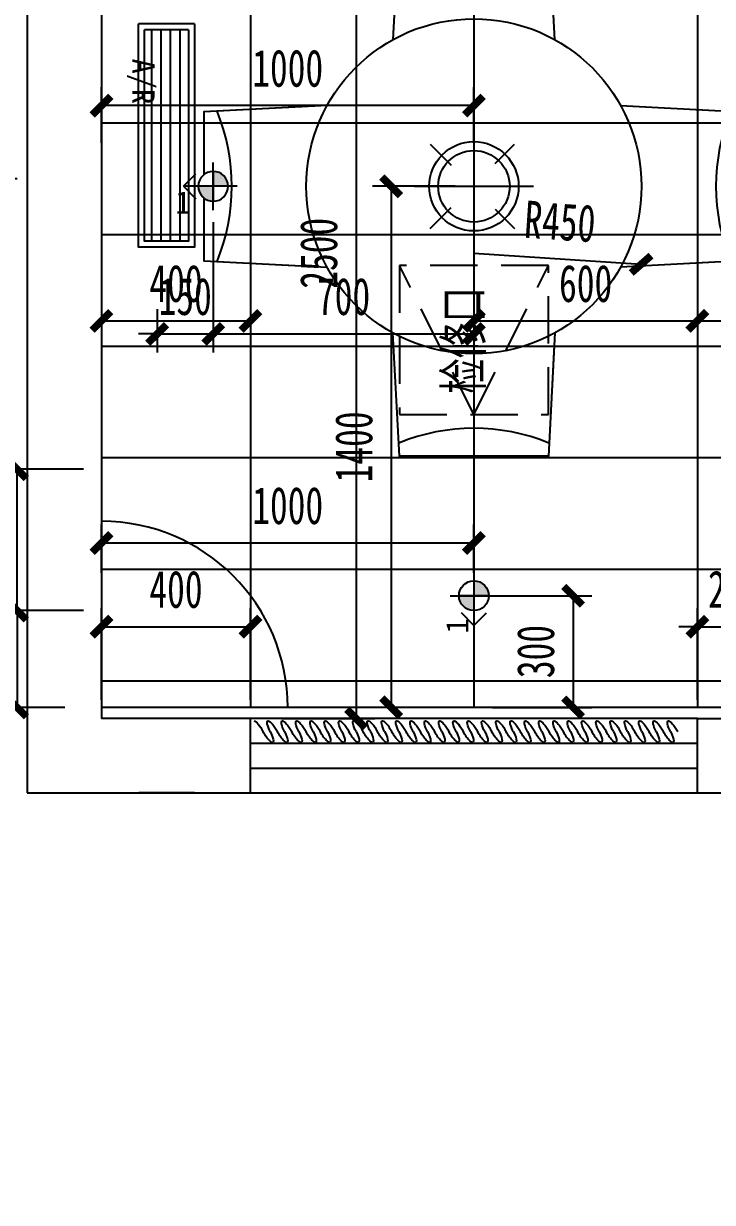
# Model space of a CAD drawing. Header units: millimetres. Extents: x -133666 to 880576, y -269375 to 86941.
# Drawn here: x -46013 to -44164, y -151267 to -148099 of the extents above; entities that cross this region are included whole.
import ezdxf

# ---------------------------------------------------------------- set-up
doc = ezdxf.new("R2010")
doc.units = ezdxf.units.MM
doc.header["$LTSCALE"] = 1000
doc.linetypes.add('DASHED', pattern=[19.05, 12.7, -6.35])
doc.layers.get('0').update_dxf_attribs({"linetype": 'CONTINUOUS'})
doc.layers.get('Defpoints').update_dxf_attribs({"color": 6, "linetype": 'CONTINUOUS'})
for name, color, linetype in [('A-土建墙（含管井、立管）', 6, 'CONTINUOUS'), ('A-新隔墙尺寸', 5, 'CONTINUOUS'), ('A-窗', 2, 'CONTINUOUS'), ('C-顶面灯具、灯带', 22, 'CONTINUOUS'), ('C-顶面设备（风口、换气扇、投影仪）', 7, 'CONTINUOUS'), ('C-顶面造型尺寸', 5, 'CONTINUOUS'), ('C-顶面造型线', 32, 'CONTINUOUS'), ('F-地坪填充', 250, 'CONTINUOUS'), ('P-完成面', 3, 'CONTINUOUS'), ('P-家具尺寸', 5, 'CONTINUOUS'), ('P-活动家具', 146, 'CONTINUOUS'), ('P-窗帘', 146, 'CONTINUOUS'), ('W-尺寸', 5, 'CONTINUOUS'), ('户型平面图$0$建-设备', 55, 'CONTINUOUS')]:
    doc.layers.add(name, color=color, linetype=linetype)
doc.styles.add('DIM', font='', dxfattribs={"width": 0.7})
doc.styles.add('WORD-2', font='simhei.ttf')
doc.styles.get('DIM').set_extended_font_data('SimSun')
doc.dimstyles.new('50', dxfattribs={"dimscale": 50, "dimtxt": 2, "dimasz": 1, "dimexe": 1, "dimexo": 1, "dimgap": 1, "dimtad": 1, "dimdec": 0, "dimzin": 0, "dimdsep": 46, "dimtxsty": 'DIM', "dimblk": 'ARCHTICK', "dimcen": 0, "dimclrd": 5, "dimclre": 5, "dimclrt": 35, "dimadec": 0, "dimazin": 0, "dimtfac": 0.5, "dimtdec": 0, "dimtix": 1, "dimtmove": 2, "dimatfit": 2, "dimldrblk": 'A', "dimfxl": 0, "dimtolj": 1, "dimtzin": 0, "dimlwd": -1, "dimlwe": -1, "dimarcsym": 0})

# ---------------------------------------------------------------- blocks, each defined once
blk = doc.blocks.new('dfdfh113')
at = {"ltscale": 0.15, "extrusion": (0, 0, -1)}
for p, q in [((98560, -79365.6), (98542.5, -79696.6)), ((98960, -79365.6), (98560, -79365.6)), ((98977.4, -79696.6), (98960, -79365.6)), ((99485, -79890.6), (99154, -79873.2)), ((99485, -80290.6), (99485, -79890.6)), ((99154, -80308.1), (99485, -80290.6))]:
    blk.add_line(p, q, dxfattribs=at)
at = {"ltscale": 0.15}
for p, q in [((98035, -79890.6), (98366, -79873.2)), ((98035, -80290.6), (98035, -79890.6)), ((98366, -80308.1), (98035, -80290.6)), ((98560, -80815.6), (98542.5, -80484.6)), ((98977.4, -80484.6), (98960, -80815.6)), ((98560, -80815.6), (98544.3, -80517.6)), ((98975.7, -80517.6), (98960, -80815.6)), ((98960, -80815.6), (98560, -80815.6)), ((98960, -80815.6), (98560, -80815.6))]:
    blk.add_line(p, q, dxfattribs=at)
for points in [[(98975.7, -79663.6), (98960, -79365.6), (98560, -79365.6), (98544.3, -79663.6)], [(98333, -80306.3), (98035, -80290.6), (98035, -79890.6), (98333, -79874.9)], [(99187, -80306.3), (99485, -80290.6), (99485, -79890.6), (99187, -79874.9)]]:
    blk.add_lwpolyline(points, dxfattribs=at)
blk.add_circle((98760, -80090.6), 450, dxfattribs=at)
for centre, start, end in [((98760, -78909.4), 247.6981, 292.3019), ((97578.7, -80090.6), 337.6981, 22.3019), ((99941.2, -80090.6), 157.6981, 202.3019), ((98760, -81271.9), 67.6981, 112.3019)]:
    blk.add_arc(centre, 531.3, start, end, dxfattribs=at)
blk = doc.blocks.new('*U226')
at = {"color": 250}
blk.add_wipeout([(70.3, -71.2), (74.6, -66.7), (78.6, -61.8), (82.4, -56.8), (85.8, -51.5), (88.8, -46), (91.6, -40.3), (93.9, -34.5), (95.9, -28.5), (97.5, -22.5), (98.7, -16.3), (99.5, -10.1), (100, -3.8), (100, 2.5), (99.7, 8.8), (98.9, 15), (97.8, 21.2), (96.3, 27.3), (94.4, 33.3), (92.1, 39.1), (89.4, 44.8), (86.4, 50.4), (83.1, 55.7), (79.5, 60.8), (75.5, 65.7), (71.2, 70.3), (66.7, 74.6), (61.8, 78.6), (56.8, 82.4), (51.5, 85.8), (46, 88.8), (40.3, 91.6), (34.5, 93.9), (28.5, 95.9), (22.5, 97.5), (16.3, 98.7), (10.1, 99.5), (3.8, 100), (-2.5, 100), (-8.8, 99.7), (-15, 98.9), (-21.2, 97.8), (-27.3, 96.3), (-33.3, 94.4), (-39.1, 92.1), (-44.8, 89.4), (-50.4, 86.4), (-55.7, 83.1), (-60.8, 79.5), (-65.7, 75.5), (-70.3, 71.2), (-74.6, 66.7), (-78.6, 61.8), (-82.4, 56.8), (-85.8, 51.5), (-88.8, 46), (-91.6, 40.3), (-93.9, 34.5), (-95.9, 28.5), (-97.5, 22.5), (-98.7, 16.3), (-99.5, 10.1), (-100, 3.8), (-100, -2.5), (-99.7, -8.8), (-98.9, -15), (-97.8, -21.2), (-96.3, -27.3), (-94.4, -33.3), (-92.1, -39.1), (-89.4, -44.8), (-86.4, -50.4), (-83.1, -55.7), (-79.5, -60.8), (-75.5, -65.7), (-71.2, -70.3), (-66.7, -74.6), (-61.8, -78.6), (-56.8, -82.4), (-51.5, -85.8), (-46, -88.8), (-40.3, -91.6), (-34.5, -93.9), (-28.5, -95.9), (-22.5, -97.5), (-16.3, -98.7), (-10.1, -99.5), (-3.8, -100), (2.5, -100), (8.8, -99.7), (15, -98.9), (21.2, -97.8), (27.3, -96.3), (33.3, -94.4), (39.1, -92.1), (44.8, -89.4), (50.4, -86.4), (55.7, -83.1), (60.8, -79.5), (65.7, -75.5)], dxfattribs=at)
at = {"color": 251, "ltscale": 2}
for p, q in [((0, 133.3), (0, -133.3)), ((-97.8, 94.3), (-51.2, 47.7)), ((47.7, 51.2), (90.8, 94.3)), ((-133.3, 0), (133.3, 0)), ((-97.8, -94.3), (-51.2, -47.7)), ((47.7, -51.2), (90.8, -94.3))]:
    blk.add_line(p, q, dxfattribs=at)
blk.add_circle((0, 0), 100)
at = {"color": 251}
blk.add_circle((0, 0), 80, dxfattribs=at)
blk = doc.blocks.new('条形风口')
at = {"linetype": 'DASHED', "ltscale": 5}
h = blk.add_hatch(dxfattribs=at)
h.set_pattern_fill('ANSI31', color=250, scale=8, angle=315, style=0)
h.set_pattern_definition([(0, (483.662, 0), (9e-15, 25.4), [])])
h.paths.add_polyline_path([(583.9, 16.1), (583.9, 133.9), (16.1, 133.9), (16.1, 16.1)])
blk.add_line((0, 150), (0, 0))
at = {"color": 251}
blk.add_line((16.1, 133.9), (16.1, 16.1), dxfattribs=at)
blk.add_lwpolyline([(0, 150), (600, 150), (600, 0), (0, 0)])
blk.add_lwpolyline([(0, 150), (600, 150), (600, 0), (0, 0)])
blk.add_lwpolyline([(16.1, 133.9), (583.9, 133.9), (583.9, 16.1), (16.1, 16.1)], dxfattribs=at)
blk.add_lwpolyline([(16.1, 133.9), (583.9, 133.9), (583.9, 16.1), (16.1, 16.1)], dxfattribs=at)
at = {"style": 'WORD-2'}
blk.add_attdef('A/S_001', (247.6, 41.1), '', height=60, dxfattribs=at)
blk = doc.blocks.new('*U201')
at = {"color": 250}
blk.add_wipeout([(28.1, -28.5), (29.8, -26.7), (31.5, -24.7), (33, -22.7), (34.3, -20.6), (35.5, -18.4), (36.6, -16.1), (37.6, -13.8), (38.4, -11.4), (39, -9), (39.5, -6.5), (39.8, -4), (40, -1.5), (40, 1), (39.9, 3.5), (39.6, 6), (39.1, 8.5), (38.5, 10.9), (37.7, 13.3), (36.8, 15.7), (35.8, 17.9), (34.6, 20.1), (33.2, 22.3), (31.8, 24.3), (30.2, 26.3), (28.5, 28.1), (26.7, 29.8), (24.7, 31.5), (22.7, 33), (20.6, 34.3), (18.4, 35.5), (16.1, 36.6), (13.8, 37.6), (11.4, 38.4), (9, 39), (6.5, 39.5), (4, 39.8), (1.5, 40), (-1, 40), (-3.5, 39.9), (-6, 39.6), (-8.5, 39.1), (-10.9, 38.5), (-13.3, 37.7), (-15.7, 36.8), (-17.9, 35.8), (-20.1, 34.6), (-22.3, 33.2), (-24.3, 31.8), (-26.3, 30.2), (-28.1, 28.5), (-29.8, 26.7), (-31.5, 24.7), (-33, 22.7), (-34.3, 20.6), (-35.5, 18.4), (-36.6, 16.1), (-37.6, 13.8), (-38.4, 11.4), (-39, 9), (-39.5, 6.5), (-39.8, 4), (-40, 1.5), (-40, -1), (-39.9, -3.5), (-39.6, -6), (-39.1, -8.5), (-38.5, -10.9), (-37.7, -13.3), (-36.8, -15.7), (-35.8, -17.9), (-34.6, -20.1), (-33.2, -22.3), (-31.8, -24.3), (-30.2, -26.3), (-28.5, -28.1), (-26.7, -29.8), (-24.7, -31.5), (-22.7, -33), (-20.6, -34.3), (-18.4, -35.5), (-16.1, -36.6), (-13.8, -37.6), (-11.4, -38.4), (-9, -39), (-6.5, -39.5), (-4, -39.8), (-1.5, -40), (1, -40), (3.5, -39.9), (6, -39.6), (8.5, -39.1), (10.9, -38.5), (13.3, -37.7), (15.7, -36.8), (17.9, -35.8), (20.1, -34.6), (22.3, -33.2), (24.3, -31.8), (26.3, -30.2)], dxfattribs=at)
h = blk.add_hatch(color=250)
edge = h.paths.add_edge_path()
edge.add_arc((0, 0), 40, 90, 180)
edge.add_line((-40, 0), (0, 0))
edge.add_line((0, 0), (0, 40))
edge = h.paths.add_edge_path()
edge.add_arc((0, 0), 40, 270, 360)
edge.add_line((40, 0), (0, 0))
edge.add_line((0, 0), (0, -40))
at = {"color": 251}
for p, q in [((0, -64), (0, 64)), ((0, 40), (0, -40)), ((80, 0), (46.4, 33.6)), ((-64, 0), (80, 0)), ((-40, 0), (40, 0)), ((80, 0), (46.4, -33.6))]:
    blk.add_line(p, q, dxfattribs=at)
blk.add_circle((0, 0), 40)
at = {"style": 'WORD-2'}
blk.add_attdef('1', (19.6, -92.8), '', height=60, dxfattribs=at)
blk = doc.blocks.new('_ArchTick')
at = {"color": 0, "linetype": 'ByBlock', "const_width": 0.4}
blk.add_lwpolyline([(-0.5, -0.5), (0.5, 0.5)], dxfattribs=at)
blk = doc.blocks.new('*D510')
at = {"layer": 'Defpoints', "color": 0, "transparency": 16777216}
for p in [(-45404.1, -150166.6), (-44204.1, -150166.6), (-45404.1, -151966.6)]:
    blk.add_point(p, dxfattribs=at)
at = {"layer": 'W-尺寸', "color": 5, "transparency": 16777216}
for p, q in [((-45404.1, -151666.6), (-45404.1, -152016.6)), ((-44204.1, -151666.6), (-44204.1, -152016.6)), ((-44204.1, -151966.6), (-45404.1, -151966.6))]:
    blk.add_line(p, q, dxfattribs=at)
at = {"layer": 'W-尺寸', "color": 5, "transparency": 16777216, "xscale": 50, "yscale": 50, "zscale": 50, "rotation": 180}
blk.add_blockref('_ArchTick', (-45404.1, -151966.6), dxfattribs=at)
at = {"layer": 'W-尺寸', "color": 5, "transparency": 16777216, "xscale": 50, "yscale": 50, "zscale": 50}
blk.add_blockref('_ArchTick', (-44204.1, -151966.6), dxfattribs=at)
at = {"layer": 'W-尺寸', "color": 35, "transparency": 16777216, "insert": (-44804.1, -151866.6), "char_height": 100, "attachment_point": 5, "style": 'DIM'}
blk.add_mtext('\\A1;1200', dxfattribs=at)
blk = doc.blocks.new('A')
for p, q in [((-1.435, 1.148), (-1.09, 1.437)), ((-1.09, 1.437), (0, 0)), ((-1.435, 1.148), (-0.369, 0)), ((-0.369, 0), (-2.127, 0)), ((-1.435, -1.148), (-0.369, 0)), ((-1.09, -1.437), (0, 0)), ((-1.435, -1.148), (-1.09, -1.437))]:
    blk.add_line(p, q)
for points in [[(-1.435, 1.148), (-1.09, 1.437), (-0.369, 0), (0, 0)], [(-1.435, -1.148), (-1.09, -1.437), (-0.369, 0), (0, 0)]]:
    blk.add_solid(points)
blk = doc.blocks.new('*D511')
at = {"layer": 'Defpoints', "color": 0, "transparency": 16777216}
for p in [(-45904.1, -150166.6), (-45404.1, -150166.6), (-45904.1, -151966.6)]:
    blk.add_point(p, dxfattribs=at)
at = {"layer": 'W-尺寸', "color": 5, "transparency": 16777216}
for p, q in [((-45904.1, -151666.6), (-45904.1, -152016.6)), ((-45404.1, -151666.6), (-45404.1, -152016.6)), ((-45404.1, -151966.6), (-45904.1, -151966.6))]:
    blk.add_line(p, q, dxfattribs=at)
at = {"layer": 'W-尺寸', "color": 5, "transparency": 16777216, "xscale": 50, "yscale": 50, "zscale": 50, "rotation": 180}
blk.add_blockref('_ArchTick', (-45904.1, -151966.6), dxfattribs=at)
at = {"layer": 'W-尺寸', "color": 5, "transparency": 16777216, "xscale": 50, "yscale": 50, "zscale": 50}
blk.add_blockref('_ArchTick', (-45404.1, -151966.6), dxfattribs=at)
at = {"layer": 'W-尺寸', "color": 35, "transparency": 16777216, "insert": (-45654.1, -151866.6), "char_height": 100, "attachment_point": 5, "style": 'DIM'}
blk.add_mtext('\\A1;500', dxfattribs=at)
blk = doc.blocks.new('*D512')
at = {"layer": 'Defpoints', "color": 0, "transparency": 16777216}
for p in [(-46004.1, -150166.6), (-45904.1, -150166.6), (-46004.1, -151966.6)]:
    blk.add_point(p, dxfattribs=at)
at = {"layer": 'W-尺寸', "color": 5, "transparency": 16777216}
for p, q in [((-46004.1, -151666.6), (-46004.1, -152016.6)), ((-45904.1, -151666.6), (-45904.1, -152016.6)), ((-46004.1, -151966.6), (-46054.1, -151966.6)), ((-45904.1, -151966.6), (-46004.1, -151966.6)), ((-45904.1, -151966.6), (-45854.1, -151966.6))]:
    blk.add_line(p, q, dxfattribs=at)
at = {"layer": 'W-尺寸', "color": 5, "transparency": 16777216, "xscale": 50, "yscale": 50, "zscale": 50}
blk.add_blockref('_ArchTick', (-46004.1, -151966.6), dxfattribs=at)
at = {"layer": 'W-尺寸', "color": 5, "transparency": 16777216, "xscale": 50, "yscale": 50, "zscale": 50, "rotation": 180}
blk.add_blockref('_ArchTick', (-45904.1, -151966.6), dxfattribs=at)
at = {"layer": 'W-尺寸', "color": 35, "transparency": 16777216, "insert": (-45954.1, -151866.6), "char_height": 100, "attachment_point": 5, "style": 'DIM'}
blk.add_mtext('\\A1;100', dxfattribs=at)
blk = doc.blocks.new('*D668')
at = {"layer": 'Defpoints', "color": 0, "transparency": 16777216}
for p in [(-44204.1, -150166.6), (-44004.1, -150166.6), (-44204.1, -151966.6)]:
    blk.add_point(p, dxfattribs=at)
at = {"layer": 'W-尺寸', "color": 5, "transparency": 16777216}
for p, q in [((-44204.1, -151666.6), (-44204.1, -152016.6)), ((-44004.1, -151666.6), (-44004.1, -152016.6)), ((-44204.1, -151966.6), (-44254.1, -151966.6)), ((-44004.1, -151966.6), (-44204.1, -151966.6)), ((-44004.1, -151966.6), (-43954.1, -151966.6))]:
    blk.add_line(p, q, dxfattribs=at)
at = {"layer": 'W-尺寸', "color": 5, "transparency": 16777216, "xscale": 50, "yscale": 50, "zscale": 50}
blk.add_blockref('_ArchTick', (-44204.1, -151966.6), dxfattribs=at)
at = {"layer": 'W-尺寸', "color": 5, "transparency": 16777216, "xscale": 50, "yscale": 50, "zscale": 50, "rotation": 180}
blk.add_blockref('_ArchTick', (-44004.1, -151966.6), dxfattribs=at)
at = {"layer": 'W-尺寸', "color": 35, "transparency": 16777216, "insert": (-44104.1, -151866.6), "char_height": 100, "attachment_point": 5, "style": 'DIM'}
blk.add_mtext('\\A1;200', dxfattribs=at)
blk = doc.blocks.new('*D518')
at = {"layer": 'Defpoints', "color": 0, "transparency": 16777216}
for p in [(-45904.1, -150166.6), (-43704.1, -151066.6), (-45904.1, -152366.6)]:
    blk.add_point(p, dxfattribs=at)
at = {"layer": 'W-尺寸', "color": 5, "transparency": 16777216}
for p, q in [((-45904.1, -152066.6), (-45904.1, -152416.6)), ((-43704.1, -152066.6), (-43704.1, -152416.6)), ((-43704.1, -152366.6), (-45904.1, -152366.6))]:
    blk.add_line(p, q, dxfattribs=at)
at = {"layer": 'W-尺寸', "color": 5, "transparency": 16777216, "xscale": 50, "yscale": 50, "zscale": 50, "rotation": 180}
blk.add_blockref('_ArchTick', (-45904.1, -152366.6), dxfattribs=at)
at = {"layer": 'W-尺寸', "color": 5, "transparency": 16777216, "xscale": 50, "yscale": 50, "zscale": 50}
blk.add_blockref('_ArchTick', (-43704.1, -152366.6), dxfattribs=at)
at = {"layer": 'W-尺寸', "color": 35, "transparency": 16777216, "insert": (-44804.1, -152266.6), "char_height": 100, "attachment_point": 5, "style": 'DIM'}
blk.add_mtext('\\A1;2200', dxfattribs=at)
blk = doc.blocks.new('*D545')
at = {"layer": 'Defpoints', "color": 0, "transparency": 16777216}
for p in [(-46704.1, -147466.6), (-45804.1, -147466.6), (-45804.1, -149966.6)]:
    blk.add_point(p, dxfattribs=at)
at = {"layer": 'W-尺寸', "color": 5, "transparency": 16777216}
for p, q in [((-46404.1, -147466.6), (-46754.1, -147466.6)), ((-46704.1, -149966.6), (-46704.1, -147466.6)), ((-46404.1, -149966.6), (-46754.1, -149966.6))]:
    blk.add_line(p, q, dxfattribs=at)
at = {"layer": 'W-尺寸', "color": 5, "transparency": 16777216, "xscale": 50, "yscale": 50, "zscale": 50}
for p, rotation in [((-46704.1, -147466.6), 90), ((-46704.1, -149966.6), 270)]:
    blk.add_blockref('_ArchTick', p, dxfattribs=dict(at, rotation=rotation))
at = {"layer": 'W-尺寸', "color": 35, "transparency": 16777216, "insert": (-46804.1, -148716.6), "char_height": 100, "attachment_point": 5, "rotation": 90, "style": 'DIM'}
blk.add_mtext('\\A1;2500', dxfattribs=at)
blk = doc.blocks.new('dffg')
at = {"extrusion": (0, 0, -1)}
for centre, start_param, end_param in [((238780.7, -267158.9), 1.716714, 4.858306), ((238780.7, -267178.1), -1.424879, 1.716714), ((238780.7, -267197.3), 1.716714, 4.858306), ((238780.7, -267216.5), -1.424879, 1.716714), ((238780.7, -267235.7), 1.716714, 4.858306), ((238780.7, -267254.9), -1.424879, 1.716714), ((238780.7, -267274.1), 1.716714, 4.858306), ((238780.7, -267293.3), -1.424879, 1.716714), ((238780.7, -267312.5), 1.716714, 4.858306), ((238780.7, -267331.6), -1.424879, 1.716714), ((238780.7, -267350.8), 1.716714, 4.858306), ((238780.7, -267370), -1.424879, 1.716714), ((238780.7, -267389.2), 1.716714, 4.858306), ((238780.7, -267408.4), -1.424879, 1.716714), ((238780.7, -267427.6), 1.716714, 4.858306), ((238780.7, -267446.8), -1.424879, 1.716714), ((238780.7, -267466), 1.716714, 4.858306), ((238780.7, -267504.4), 1.716714, 4.858306), ((238780.7, -267485.2), -1.424879, 1.716714), ((238780.7, -267523.6), -1.424879, 1.716714), ((238780.7, -267542.8), 1.716714, 4.858306), ((238780.7, -267562), -1.424879, 1.716714), ((238780.7, -267581.2), 1.716714, 4.858306), ((238780.7, -267600.3), -1.424879, 1.716714), ((238780.7, -267619.5), 1.716714, 4.858306), ((238780.7, -267638.7), -1.424879, 1.716714), ((238780.7, -267657.9), 1.716714, 4.858306), ((238780.7, -267677.1), -1.424879, 1.716714), ((238780.7, -267696.3), 1.716714, 4.858306), ((238780.7, -267715.5), -1.424879, 1.716714), ((238780.7, -267734.7), 3.351773, 4.858306)]:
    blk.add_ellipse(centre, major_axis=(28.6, 16.5), ratio=0.254545, start_param=start_param, end_param=end_param, dxfattribs=at)
blk = doc.blocks.new('*D566')
at = {"layer": 'C-顶面造型尺寸', "color": 5, "ltscale": 0.15, "transparency": 16777216}
for p, q in [((-45939.4, -147466.6), (-46289.4, -147466.6)), ((-46239.4, -147466.6), (-46239.4, -148516.9)), ((-46030.9, -148516.9), (-46289.4, -148516.9))]:
    blk.add_line(p, q, dxfattribs=at)
at = {"layer": 'Defpoints', "color": 0, "ltscale": 0.15, "transparency": 16777216}
for p in [(-45830.9, -147466.6), (-46239.4, -148516.9), (-45980.9, -148516.9)]:
    blk.add_point(p, dxfattribs=at)
at = {"layer": 'C-顶面造型尺寸', "color": 5, "ltscale": 0.15, "transparency": 16777216, "xscale": 50, "yscale": 50, "zscale": 50}
for p, rotation in [((-46239.4, -147466.6), 90), ((-46239.4, -148516.9), 270)]:
    blk.add_blockref('_ArchTick', p, dxfattribs=dict(at, rotation=rotation))
at = {"layer": 'C-顶面造型尺寸', "color": 35, "ltscale": 0.15, "transparency": 16777216, "insert": (-46339.4, -147991.8), "char_height": 100, "attachment_point": 5, "rotation": 90, "style": 'DIM'}
blk.add_mtext('\\A1;1050', dxfattribs=at)
blk = doc.blocks.new('*D569')
at = {"layer": 'C-顶面造型尺寸', "color": 5, "ltscale": 0.15, "transparency": 16777216}
for p, q in [((-45852.8, -149296.6), (-46080.8, -149296.6)), ((-46030.8, -149676.6), (-46030.8, -149296.6)), ((-45852.8, -149676.6), (-46080.8, -149676.6))]:
    blk.add_line(p, q, dxfattribs=at)
at = {"layer": 'Defpoints', "color": 0, "ltscale": 0.15, "transparency": 16777216}
for p in [(-46030.8, -149296.6), (-45802.8, -149296.6), (-45802.8, -149676.6)]:
    blk.add_point(p, dxfattribs=at)
at = {"layer": 'C-顶面造型尺寸', "color": 5, "ltscale": 0.15, "transparency": 16777216, "xscale": 50, "yscale": 50, "zscale": 50}
for p, rotation in [((-46030.8, -149296.6), 90), ((-46030.8, -149676.6), 270)]:
    blk.add_blockref('_ArchTick', p, dxfattribs=dict(at, rotation=rotation))
at = {"layer": 'C-顶面造型尺寸', "color": 35, "ltscale": 0.15, "transparency": 16777216, "insert": (-46130.8, -149486.6), "char_height": 100, "attachment_point": 5, "rotation": 90, "style": 'DIM'}
blk.add_mtext('\\A1;380', dxfattribs=at)
blk = doc.blocks.new('*D570')
at = {"layer": 'C-顶面造型尺寸', "color": 5, "ltscale": 0.15, "transparency": 16777216}
for p, q in [((-45902.8, -149676.6), (-46080.8, -149676.6)), ((-46030.8, -149676.6), (-46030.8, -149936.6)), ((-45902.8, -149936.6), (-46080.8, -149936.6))]:
    blk.add_line(p, q, dxfattribs=at)
at = {"layer": 'Defpoints', "color": 0, "ltscale": 0.15, "transparency": 16777216}
for p in [(-45852.8, -149676.6), (-46030.8, -149936.6), (-45852.8, -149936.6)]:
    blk.add_point(p, dxfattribs=at)
at = {"layer": 'C-顶面造型尺寸', "color": 5, "ltscale": 0.15, "transparency": 16777216, "xscale": 50, "yscale": 50, "zscale": 50}
for p, rotation in [((-46030.8, -149676.6), 90), ((-46030.8, -149936.6), 270)]:
    blk.add_blockref('_ArchTick', p, dxfattribs=dict(at, rotation=rotation))
at = {"layer": 'C-顶面造型尺寸', "color": 35, "ltscale": 0.15, "transparency": 16777216, "insert": (-46130.8, -149806.6), "char_height": 100, "attachment_point": 5, "rotation": 90, "style": 'DIM'}
blk.add_mtext('\\A1;260', dxfattribs=at)
blk = doc.blocks.new('*D700')
at = {"layer": 'A-新隔墙尺寸', "color": 5, "ltscale": 0.15, "transparency": 16777216}
for p, q in [((-45320.4, -147466.6), (-45070.4, -147466.6)), ((-45120.4, -147466.6), (-45120.4, -149966.6)), ((-45320.4, -149966.6), (-45070.4, -149966.6))]:
    blk.add_line(p, q, dxfattribs=at)
at = {"layer": 'Defpoints', "color": 0, "ltscale": 0.15, "transparency": 16777216}
for p in [(-45404.1, -147466.6), (-45404.1, -149966.6), (-45120.4, -149966.6)]:
    blk.add_point(p, dxfattribs=at)
at = {"layer": 'A-新隔墙尺寸', "color": 5, "ltscale": 0.15, "transparency": 16777216, "xscale": 50, "yscale": 50, "zscale": 50}
for p, rotation in [((-45120.4, -147466.6), 90), ((-45120.4, -149966.6), 270)]:
    blk.add_blockref('_ArchTick', p, dxfattribs=dict(at, rotation=rotation))
at = {"layer": 'A-新隔墙尺寸', "color": 35, "ltscale": 0.15, "transparency": 16777216, "insert": (-45220.4, -148716.6), "char_height": 100, "attachment_point": 5, "rotation": 90, "style": 'DIM'}
blk.add_mtext('\\A1;2500', dxfattribs=at)
blk = doc.blocks.new('*D702')
at = {"layer": 'A-新隔墙尺寸', "color": 5, "ltscale": 0.15, "transparency": 16777216}
for p, q in [((-45804.1, -149916.6), (-45804.1, -149669.9)), ((-45404.1, -149916.6), (-45404.1, -149669.9)), ((-45804.1, -149719.9), (-45404.1, -149719.9))]:
    blk.add_line(p, q, dxfattribs=at)
at = {"layer": 'Defpoints', "color": 0, "ltscale": 0.15, "transparency": 16777216}
for p in [(-45404.1, -149719.9), (-45804.1, -149966.6), (-45404.1, -149966.6)]:
    blk.add_point(p, dxfattribs=at)
at = {"layer": 'A-新隔墙尺寸', "color": 5, "ltscale": 0.15, "transparency": 16777216, "xscale": 50, "yscale": 50, "zscale": 50, "rotation": 180}
blk.add_blockref('_ArchTick', (-45804.1, -149719.9), dxfattribs=at)
at = {"layer": 'A-新隔墙尺寸', "color": 5, "ltscale": 0.15, "transparency": 16777216, "xscale": 50, "yscale": 50, "zscale": 50}
blk.add_blockref('_ArchTick', (-45404.1, -149719.9), dxfattribs=at)
at = {"layer": 'A-新隔墙尺寸', "color": 35, "ltscale": 0.15, "transparency": 16777216, "insert": (-45604.1, -149619.9), "char_height": 100, "attachment_point": 5, "style": 'DIM'}
blk.add_mtext('\\A1;400', dxfattribs=at)
blk = doc.blocks.new('*D703')
at = {"layer": 'A-新隔墙尺寸', "color": 5, "ltscale": 0.15, "transparency": 16777216}
for p, q in [((-44204.1, -149916.6), (-44204.1, -149669.9)), ((-44004.1, -149916.6), (-44004.1, -149669.9)), ((-44204.1, -149719.9), (-44254.1, -149719.9)), ((-44204.1, -149719.9), (-44004.1, -149719.9)), ((-44004.1, -149719.9), (-43954.1, -149719.9))]:
    blk.add_line(p, q, dxfattribs=at)
at = {"layer": 'Defpoints', "color": 0, "ltscale": 0.15, "transparency": 16777216}
for p in [(-44004.1, -149719.9), (-44204.1, -149966.6), (-44004.1, -149966.6)]:
    blk.add_point(p, dxfattribs=at)
at = {"layer": 'A-新隔墙尺寸', "color": 5, "ltscale": 0.15, "transparency": 16777216, "xscale": 50, "yscale": 50, "zscale": 50}
blk.add_blockref('_ArchTick', (-44204.1, -149719.9), dxfattribs=at)
at = {"layer": 'A-新隔墙尺寸', "color": 5, "ltscale": 0.15, "transparency": 16777216, "xscale": 50, "yscale": 50, "zscale": 50, "rotation": 180}
blk.add_blockref('_ArchTick', (-44004.1, -149719.9), dxfattribs=at)
at = {"layer": 'A-新隔墙尺寸', "color": 35, "ltscale": 0.15, "transparency": 16777216, "insert": (-44104.1, -149619.9), "char_height": 100, "attachment_point": 5, "style": 'DIM'}
blk.add_mtext('\\A1;200', dxfattribs=at)
blk = doc.blocks.new('*D599')
at = {"layer": 'C-顶面造型尺寸', "color": 5, "ltscale": 0.15, "transparency": 16777216}
for p, q in [((-44854.1, -148536.7), (-45076.2, -148536.7)), ((-45026.2, -148536.7), (-45026.2, -149936.6)), ((-44882.3, -149936.6), (-45076.2, -149936.6))]:
    blk.add_line(p, q, dxfattribs=at)
at = {"layer": 'Defpoints', "color": 0, "ltscale": 0.15, "transparency": 16777216}
for p in [(-44804.1, -148536.7), (-45026.2, -149936.6), (-44832.3, -149936.6)]:
    blk.add_point(p, dxfattribs=at)
at = {"layer": 'C-顶面造型尺寸', "color": 5, "ltscale": 0.15, "transparency": 16777216, "xscale": 50, "yscale": 50, "zscale": 50}
for p, rotation in [((-45026.2, -148536.7), 90), ((-45026.2, -149936.6), 270)]:
    blk.add_blockref('_ArchTick', p, dxfattribs=dict(at, rotation=rotation))
at = {"layer": 'C-顶面造型尺寸', "color": 35, "ltscale": 0.15, "transparency": 16777216, "insert": (-45126.2, -149236.7), "char_height": 100, "attachment_point": 5, "rotation": 90, "style": 'DIM'}
blk.add_mtext('\\A1;1400', dxfattribs=at)
blk = doc.blocks.new('*D755')
at = {"layer": 'C-顶面造型尺寸', "color": 5, "ltscale": 0.15, "transparency": 16777216}
for p, q in [((-44754.1, -149636.6), (-44487.9, -149636.6)), ((-44537.9, -149636.6), (-44537.9, -149936.6)), ((-44754.1, -149936.6), (-44487.9, -149936.6))]:
    blk.add_line(p, q, dxfattribs=at)
at = {"layer": 'Defpoints', "color": 0, "ltscale": 0.15, "transparency": 16777216}
for p in [(-44804.1, -149636.6), (-44804.1, -149936.6), (-44537.9, -149936.6)]:
    blk.add_point(p, dxfattribs=at)
at = {"layer": 'C-顶面造型尺寸', "color": 5, "ltscale": 0.15, "transparency": 16777216, "xscale": 50, "yscale": 50, "zscale": 50}
for p, rotation in [((-44537.9, -149636.6), 90), ((-44537.9, -149936.6), 270)]:
    blk.add_blockref('_ArchTick', p, dxfattribs=dict(at, rotation=rotation))
at = {"layer": 'C-顶面造型尺寸', "color": 35, "ltscale": 0.15, "transparency": 16777216, "insert": (-44637.9, -149786.6), "char_height": 100, "attachment_point": 5, "rotation": 90, "style": 'DIM'}
blk.add_mtext('\\A1;300', dxfattribs=at)
blk = doc.blocks.new('*D646')
at = {"layer": 'C-顶面造型尺寸', "color": 5, "ltscale": 0.15, "transparency": 16777216}
for p, q in [((-45804.1, -149575.1), (-45804.1, -149444.9)), ((-44804.1, -149575.1), (-44804.1, -149444.9)), ((-45804.1, -149494.9), (-44804.1, -149494.9))]:
    blk.add_line(p, q, dxfattribs=at)
at = {"layer": 'Defpoints', "color": 0, "ltscale": 0.15, "transparency": 16777216}
for p in [(-44804.1, -149494.9), (-45804.1, -149625.1), (-44804.1, -149625.1)]:
    blk.add_point(p, dxfattribs=at)
at = {"layer": 'C-顶面造型尺寸', "color": 5, "ltscale": 0.15, "transparency": 16777216, "xscale": 50, "yscale": 50, "zscale": 50, "rotation": 180}
blk.add_blockref('_ArchTick', (-45804.1, -149494.9), dxfattribs=at)
at = {"layer": 'C-顶面造型尺寸', "color": 5, "ltscale": 0.15, "transparency": 16777216, "xscale": 50, "yscale": 50, "zscale": 50}
blk.add_blockref('_ArchTick', (-44804.1, -149494.9), dxfattribs=at)
at = {"layer": 'C-顶面造型尺寸', "color": 35, "ltscale": 0.15, "transparency": 16777216, "insert": (-45304.1, -149394.9), "char_height": 100, "attachment_point": 5, "style": 'DIM'}
blk.add_mtext('\\A1;1000', dxfattribs=at)
blk = doc.blocks.new('*D647')
at = {"layer": 'Defpoints', "color": 0, "ltscale": 0.15, "transparency": 16777216}
for p in [(-44804.1, -148716.6), (-44355.1, -148746.2)]:
    blk.add_point(p, dxfattribs=at)
at = {"layer": 'P-家具尺寸', "color": 5, "ltscale": 0.15, "transparency": 16777216}
blk.add_line((-44804.1, -148716.6), (-44355.1, -148746.2), dxfattribs=at)
at = {"layer": 'P-家具尺寸', "color": 5, "ltscale": 0.15, "transparency": 16777216, "xscale": 50, "yscale": 50, "zscale": 50, "rotation": 356.2230971344017}
blk.add_blockref('_ArchTick', (-44355.1, -148746.2), dxfattribs=at)
at = {"layer": 'P-家具尺寸', "color": 35, "ltscale": 0.15, "transparency": 16777216, "insert": (-44573, -148631.6), "char_height": 100, "attachment_point": 5, "rotation": 356.2231, "style": 'DIM'}
blk.add_mtext('\\A1;R450', dxfattribs=at)
blk = doc.blocks.new('*D648')
at = {"layer": 'Defpoints', "color": 0, "ltscale": 0.15, "transparency": 16777216}
for p in [(-45804.1, -148319.9), (-45804.1, -148529.3), (-44804.1, -148536.7)]:
    blk.add_point(p, dxfattribs=at)
at = {"layer": 'P-家具尺寸', "color": 5, "ltscale": 0.15, "transparency": 16777216}
for p, q in [((-45804.1, -148419.9), (-45804.1, -148269.9)), ((-44804.1, -148419.9), (-44804.1, -148269.9)), ((-44804.1, -148319.9), (-45804.1, -148319.9))]:
    blk.add_line(p, q, dxfattribs=at)
at = {"layer": 'P-家具尺寸', "color": 5, "ltscale": 0.15, "transparency": 16777216, "xscale": 50, "yscale": 50, "zscale": 50, "rotation": 180}
blk.add_blockref('_ArchTick', (-45804.1, -148319.9), dxfattribs=at)
at = {"layer": 'P-家具尺寸', "color": 5, "ltscale": 0.15, "transparency": 16777216, "xscale": 50, "yscale": 50, "zscale": 50}
blk.add_blockref('_ArchTick', (-44804.1, -148319.9), dxfattribs=at)
at = {"layer": 'P-家具尺寸', "color": 35, "ltscale": 0.15, "transparency": 16777216, "insert": (-45304.1, -148219.9), "char_height": 100, "attachment_point": 5, "style": 'DIM'}
blk.add_mtext('\\A1;1000', dxfattribs=at)
blk = doc.blocks.new('*D756')
at = {"layer": 'C-顶面造型尺寸', "color": 5, "ltscale": 0.15, "transparency": 16777216}
for p, q in [((-45504.1, -148633.2), (-45504.1, -148983.2)), ((-45654.6, -148866.6), (-45654.6, -148983.2)), ((-45654.6, -148933.2), (-45704.6, -148933.2)), ((-45654.6, -148933.2), (-45504.1, -148933.2)), ((-45504.1, -148933.2), (-45454.1, -148933.2))]:
    blk.add_line(p, q, dxfattribs=at)
at = {"layer": 'Defpoints', "color": 0, "ltscale": 0.15, "transparency": 16777216}
for p in [(-45504.1, -148536.7), (-45654.6, -148816.6), (-45504.1, -148933.2)]:
    blk.add_point(p, dxfattribs=at)
at = {"layer": 'C-顶面造型尺寸', "color": 5, "ltscale": 0.15, "transparency": 16777216, "xscale": 50, "yscale": 50, "zscale": 50}
blk.add_blockref('_ArchTick', (-45654.6, -148933.2), dxfattribs=at)
at = {"layer": 'C-顶面造型尺寸', "color": 5, "ltscale": 0.15, "transparency": 16777216, "xscale": 50, "yscale": 50, "zscale": 50, "rotation": 180}
blk.add_blockref('_ArchTick', (-45504.1, -148933.2), dxfattribs=at)
at = {"layer": 'C-顶面造型尺寸', "color": 35, "ltscale": 0.15, "transparency": 16777216, "insert": (-45579.4, -148833.2), "char_height": 100, "attachment_point": 5, "style": 'DIM'}
blk.add_mtext('\\A1;150', dxfattribs=at)
blk = doc.blocks.new('*D649')
at = {"layer": 'C-顶面造型尺寸', "color": 5, "ltscale": 0.15, "transparency": 16777216}
for p, q in [((-45504.1, -148633.2), (-45504.1, -148983.2)), ((-44804.1, -148858.2), (-44804.1, -148983.2)), ((-45504.1, -148933.2), (-44804.1, -148933.2))]:
    blk.add_line(p, q, dxfattribs=at)
at = {"layer": 'Defpoints', "color": 0, "ltscale": 0.15, "transparency": 16777216}
for p in [(-45504.1, -148536.7), (-44804.1, -148808.2), (-44804.1, -148933.2)]:
    blk.add_point(p, dxfattribs=at)
at = {"layer": 'C-顶面造型尺寸', "color": 5, "ltscale": 0.15, "transparency": 16777216, "xscale": 50, "yscale": 50, "zscale": 50, "rotation": 180}
blk.add_blockref('_ArchTick', (-45504.1, -148933.2), dxfattribs=at)
at = {"layer": 'C-顶面造型尺寸', "color": 5, "ltscale": 0.15, "transparency": 16777216, "xscale": 50, "yscale": 50, "zscale": 50}
blk.add_blockref('_ArchTick', (-44804.1, -148933.2), dxfattribs=at)
at = {"layer": 'C-顶面造型尺寸', "color": 35, "ltscale": 0.15, "transparency": 16777216, "insert": (-45154.1, -148833.2), "char_height": 100, "attachment_point": 5, "style": 'DIM'}
blk.add_mtext('\\A1;700', dxfattribs=at)
blk = doc.blocks.new('*D757')
at = {"layer": 'Defpoints', "color": 0, "ltscale": 0.15, "transparency": 16777216}
for p in [(-45804.1, -148666.6), (-45404.1, -148666.6), (-45404.1, -148898.2)]:
    blk.add_point(p, dxfattribs=at)
at = {"layer": 'F-地坪填充', "color": 5, "ltscale": 0.15, "transparency": 16777216}
for p, q in [((-45804.1, -148716.6), (-45804.1, -148948.2)), ((-45404.1, -148716.6), (-45404.1, -148948.2)), ((-45804.1, -148898.2), (-45404.1, -148898.2))]:
    blk.add_line(p, q, dxfattribs=at)
at = {"layer": 'F-地坪填充', "color": 5, "ltscale": 0.15, "transparency": 16777216, "xscale": 50, "yscale": 50, "zscale": 50, "rotation": 180}
blk.add_blockref('_ArchTick', (-45804.1, -148898.2), dxfattribs=at)
at = {"layer": 'F-地坪填充', "color": 5, "ltscale": 0.15, "transparency": 16777216, "xscale": 50, "yscale": 50, "zscale": 50}
blk.add_blockref('_ArchTick', (-45404.1, -148898.2), dxfattribs=at)
at = {"layer": 'F-地坪填充', "color": 35, "ltscale": 0.15, "transparency": 16777216, "insert": (-45604.1, -148798.2), "char_height": 100, "attachment_point": 5, "style": 'DIM'}
blk.add_mtext('\\A1;400', dxfattribs=at)
blk = doc.blocks.new('*D758')
at = {"layer": 'Defpoints', "color": 0, "ltscale": 0.15, "transparency": 16777216}
for p in [(-44804.1, -148666.6), (-44204.1, -148666.6), (-44204.1, -148898.2)]:
    blk.add_point(p, dxfattribs=at)
at = {"layer": 'F-地坪填充', "color": 5, "ltscale": 0.15, "transparency": 16777216}
for p, q in [((-44804.1, -148716.6), (-44804.1, -148948.2)), ((-44204.1, -148716.6), (-44204.1, -148948.2)), ((-44804.1, -148898.2), (-44204.1, -148898.2))]:
    blk.add_line(p, q, dxfattribs=at)
at = {"layer": 'F-地坪填充', "color": 5, "ltscale": 0.15, "transparency": 16777216, "xscale": 50, "yscale": 50, "zscale": 50, "rotation": 180}
blk.add_blockref('_ArchTick', (-44804.1, -148898.2), dxfattribs=at)
at = {"layer": 'F-地坪填充', "color": 5, "ltscale": 0.15, "transparency": 16777216, "xscale": 50, "yscale": 50, "zscale": 50}
blk.add_blockref('_ArchTick', (-44204.1, -148898.2), dxfattribs=at)
at = {"layer": 'F-地坪填充', "color": 35, "ltscale": 0.15, "transparency": 16777216, "insert": (-44504.1, -148798.2), "char_height": 100, "attachment_point": 5, "style": 'DIM'}
blk.add_mtext('\\A1;600', dxfattribs=at)
blk = doc.blocks.new('*D759')
at = {"layer": 'Defpoints', "color": 0, "ltscale": 0.15, "transparency": 16777216}
for p in [(-44204.1, -148666.6), (-43604.1, -148666.6), (-43604.1, -148898.2)]:
    blk.add_point(p, dxfattribs=at)
at = {"layer": 'F-地坪填充', "color": 5, "ltscale": 0.15, "transparency": 16777216}
for p, q in [((-44204.1, -148716.6), (-44204.1, -148948.2)), ((-43604.1, -148716.6), (-43604.1, -148948.2)), ((-44204.1, -148898.2), (-43604.1, -148898.2))]:
    blk.add_line(p, q, dxfattribs=at)
at = {"layer": 'F-地坪填充', "color": 5, "ltscale": 0.15, "transparency": 16777216, "xscale": 50, "yscale": 50, "zscale": 50, "rotation": 180}
blk.add_blockref('_ArchTick', (-44204.1, -148898.2), dxfattribs=at)
at = {"layer": 'F-地坪填充', "color": 5, "ltscale": 0.15, "transparency": 16777216, "xscale": 50, "yscale": 50, "zscale": 50}
blk.add_blockref('_ArchTick', (-43604.1, -148898.2), dxfattribs=at)
at = {"layer": 'F-地坪填充', "color": 35, "ltscale": 0.15, "transparency": 16777216, "insert": (-43904.1, -148798.2), "char_height": 100, "attachment_point": 5, "style": 'DIM'}
blk.add_mtext('\\A1;600', dxfattribs=at)

msp = doc.modelspace()

# ---------------------------------------------------------------- linework, layer by layer
at = {"layer": 'A-土建墙（含管井、立管）', "color": 6}
for p, q in [((-46004.1, -147266.6), (-46004.1, -150166.6)), ((-46004.1, -147266.6), (-46004.1, -150166.6)), ((-45804.1, -147466.6), (-45804.1, -149966.6)), ((-45804.1, -147466.6), (-45804.1, -149966.6)), ((-45704.1, -149966.6), (-45804.1, -149966.6)), ((-45404.1, -149966.6), (-45804.1, -149966.6)), ((-44204.1, -149966.6), (-43949.1, -149966.6)), ((-46004.1, -150166.6), (-45554.1, -150166.6)), ((-46004.1, -150166.6), (-45479.1, -150166.6)), ((-45554.1, -150166.6), (-45404.1, -150166.6)), ((-44204.1, -150166.6), (-44004.1, -150166.6))]:
    msp.add_line(p, q, dxfattribs=at)
for points in [[(-46004.1, -147266.6), (-46004.1, -150166.6)], [(-46004.1, -147266.6), (-46004.1, -150166.6)], [(-45404.1, -150166.6), (-45404.1, -149966.6)], [(-44204.1, -150166.6), (-44204.1, -149966.6)]]:
    msp.add_lwpolyline(points, dxfattribs=at)
at = {"layer": 'A-窗'}
for points in [[(-44204.1, -149966.6), (-45404.1, -149966.6)], [(-44204.1, -150033.3), (-45404.1, -150033.3)], [(-45404.1, -150099.9), (-44204.1, -150099.9)], [(-45404.1, -150166.6), (-44204.1, -150166.6)]]:
    msp.add_lwpolyline(points, dxfattribs=at)
at = {"layer": 'C-顶面造型线', "color": 250, "linetype": 'DASHED', "ltscale": 0.01}
for q in [(-45004.1, -148749.7), (-44604.1, -148749.7)]:
    msp.add_line((-44804.1, -149149.7), q, dxfattribs=at)
msp.add_lwpolyline([(-45004.1, -149149.7), (-44604.1, -149149.7), (-44604.1, -148749.7), (-45004.1, -148749.7), (-45004.1, -149149.7)], dxfattribs=at)
at = {"layer": 'F-地坪填充', "ltscale": 0.15}
for p, q in [((-44204.1, -145866.6), (-44204.1, -149936.6)), ((-45404.1, -147466.6), (-45404.1, -149936.6)), ((-43604.1, -148966.6), (-45804.1, -148966.6)), ((-42334.1, -149266.6), (-45804.1, -149266.6)), ((-42334.1, -149866.6), (-45804.1, -149866.6))]:
    msp.add_line(p, q, dxfattribs=at)
at = {"layer": 'P-完成面'}
msp.add_line((-43589.1, -149936.6), (-45804.1, -149936.6), dxfattribs=at)
at = {"layer": 'P-活动家具'}
msp.add_arc((-45804.1, -149936.6), 500, 0, 90, dxfattribs=at)
at = {"layer": '户型平面图$0$建-设备'}
msp.add_line((-45554.1, -150166.6), (-45704.1, -150166.6), dxfattribs=at)

# ---------------------------------------------------------------- block references
at = {"layer": 'C-顶面灯具、灯带'}
ref = msp.add_blockref('*U201', (-44804.1, -149636.6), dxfattribs=dict(at, rotation=270))
ref.add_attrib('1', '1', (-44818.8, -149738.1), dxfattribs={"layer": '0', "height": 60, "rotation": 90, "style": 'WORD-2'})
at = {"layer": 'C-顶面设备（风口、换气扇、投影仪）', "color": 7}
ref = msp.add_blockref('条形风口', (-45704.6, -148100.3), dxfattribs=dict(at, rotation=270))
ref.add_attrib('A/S_001', 'A/R', (-45721.3, -148193.5), dxfattribs={"layer": '0', "height": 60, "rotation": 270, "style": 'WORD-2'})
at = {"layer": 'P-活动家具', "rotation": 90}
msp.add_blockref('dfdfh113', (-124894.8, -247296.7), dxfattribs=at)
at = {"layer": 'P-窗帘', "rotation": 270}
for p in [(222355, 88778.9), (222892.4, 88778.9)]:
    msp.add_blockref('dffg', p, dxfattribs=at)

# ---------------------------------------------------------------- texts
at = {"layer": 'C-顶面造型线', "color": 250, "linetype": 'DASHED', "ltscale": 0.01, "insert": (-44827.3, -148950.3), "char_height": 100, "attachment_point": 5, "rotation": 90, "style": 'DIM'}
msp.add_mtext('\\A1;检修口', dxfattribs=at)

# ---------------------------------------------------------------- dimensions: what is measured, and where the dimension line sits
at = {"layer": 'A-新隔墙尺寸', "color": 1, "ltscale": 0.15}
dim = msp.add_linear_dim(base=(-45120.4, -149966.6), p1=(-45404.1, -147466.6), p2=(-45404.1, -149966.6), angle=90, dimstyle='50', override={"dimfxl": 4}, dxfattribs=at)
dim.commit()
dim.dimension.update_dxf_attribs({"geometry": '*D700', "text_midpoint": (-45220.4, -148716.6)})
for base, p1, p2, picture, middle in [((-45404.1, -149719.9), (-45804.1, -149966.6), (-45404.1, -149966.6), '*D702', (-45604.1, -149619.9)), ((-44004.1, -149719.9), (-44204.1, -149966.6), (-44004.1, -149966.6), '*D703', (-44104.1, -149619.9))]:
    dim = msp.add_linear_dim(base=base, p1=p1, p2=p2, dimstyle='50', override={"dimfxl": 4}, dxfattribs=at)
    dim.commit()
    dim.dimension.update_dxf_attribs({"geometry": picture, "text_midpoint": middle})
at = {"layer": 'C-顶面造型尺寸', "ltscale": 0.15}
for base, p1, p2, picture, middle in [((-46239.4, -148516.9), (-45830.9, -147466.6), (-45980.9, -148516.9), '*D566', (-46339.4, -147991.8)), ((-46030.8, -149296.6), (-45802.8, -149676.6), (-45802.8, -149296.6), '*D569', (-46130.8, -149486.6)), ((-46030.8, -149936.6), (-45852.8, -149676.6), (-45852.8, -149936.6), '*D570', (-46130.8, -149806.6))]:
    dim = msp.add_linear_dim(base=base, p1=p1, p2=p2, angle=90, dimstyle='50', dxfattribs=at)
    dim.commit()
    dim.dimension.update_dxf_attribs({"geometry": picture, "text_midpoint": middle})
at = {"layer": 'F-地坪填充', "ltscale": 0.15}
for base, p1, p2, picture, middle in [((-45404.1, -148898.2), (-45804.1, -148666.6), (-45404.1, -148666.6), '*D757', (-45604.1, -148798.2)), ((-43604.1, -148898.2), (-44204.1, -148666.6), (-43604.1, -148666.6), '*D759', (-43904.1, -148798.2))]:
    dim = msp.add_linear_dim(base=base, p1=p1, p2=p2, dimstyle='50', override={"dimfxl": 4, "dimarcsym": 1}, dxfattribs=at)
    dim.commit()
    dim.dimension.update_dxf_attribs({"geometry": picture, "text_midpoint": middle})
at = {"layer": 'W-尺寸'}
for base, p1, p2, angle, picture, middle in [((-46704.1, -147466.6), (-45804.1, -149966.6), (-45804.1, -147466.6), 90, '*D545', (-46804.1, -148716.6)), ((-46004.1, -151966.6), (-45904.1, -150166.6), (-46004.1, -150166.6), 180, '*D512', (-45954.1, -151866.6)), ((-45904.1, -151966.6), (-45404.1, -150166.6), (-45904.1, -150166.6), 180, '*D511', (-45654.1, -151866.6)), ((-45904.1, -152366.6), (-43704.1, -151066.6), (-45904.1, -150166.6), 180, '*D518', (-44804.1, -152266.6)), ((-45404.1, -151966.6), (-44204.1, -150166.6), (-45404.1, -150166.6), 180, '*D510', (-44804.1, -151866.6)), ((-44204.1, -151966.6), (-44004.1, -150166.6), (-44204.1, -150166.6), 180, '*D668', (-44104.1, -151866.6))]:
    dim = msp.add_linear_dim(base=base, p1=p1, p2=p2, angle=angle, dimstyle='50', dxfattribs=at)
    dim.commit()
    dim.dimension.update_dxf_attribs({"geometry": picture, "text_midpoint": middle})

# ---------------------------------------------------------------- next in the draw order: linework, layer by layer
at = {"layer": 'F-地坪填充', "ltscale": 0.15}
msp.add_line((-42334.1, -149566.6), (-45804.1, -149566.6), dxfattribs=at)

# ---------------------------------------------------------------- next in the draw order: block references
at = {"layer": 'C-顶面灯具、灯带', "xscale": 1.19999999999709, "yscale": 1.19999999999709, "zscale": 1.19999999999709}
msp.add_blockref('*U226', (-44804.1, -148536.7), dxfattribs=at)
at = {"layer": 'C-顶面灯具、灯带'}
ref = msp.add_blockref('*U201', (-45504.1, -148536.7), dxfattribs=dict(at, xscale=-1))
ref.add_attrib('1', '1', (-45605.6, -148610.1), dxfattribs={"layer": '0', "height": 60, "style": 'WORD-2'})

# ---------------------------------------------------------------- next in the draw order: dimensions: what is measured, and where the dimension line sits
at = {"layer": 'C-顶面造型尺寸', "ltscale": 0.15}
dim = msp.add_linear_dim(base=(-44804.1, -149494.9), p1=(-45804.1, -149625.1), p2=(-44804.1, -149625.1), dimstyle='50', dxfattribs=at)
dim.commit()
dim.dimension.update_dxf_attribs({"geometry": '*D646', "text_midpoint": (-45304.1, -149394.9)})
dim = msp.add_linear_dim(base=(-44537.9, -149936.6), p1=(-44804.1, -149636.6), p2=(-44804.1, -149936.6), angle=90, dimstyle='50', dxfattribs=at)
dim.commit()
dim.dimension.update_dxf_attribs({"geometry": '*D755', "text_midpoint": (-44637.9, -149786.6)})

# ---------------------------------------------------------------- next in the draw order: linework, layer by layer
at = {"layer": 'F-地坪填充', "ltscale": 0.15}
for p, q in [((-44804.1, -145866.6), (-44804.1, -149936.6)), ((-43604.1, -148366.6), (-45804.1, -148366.6)), ((-43604.1, -148666.6), (-45804.1, -148666.6))]:
    msp.add_line(p, q, dxfattribs=at)

# ---------------------------------------------------------------- next in the draw order: dimensions: what is measured, and where the dimension line sits
at = {"layer": 'C-顶面造型尺寸', "ltscale": 0.15}
dim = msp.add_linear_dim(base=(-45026.2, -149936.6), p1=(-44804.1, -148536.7), p2=(-44832.3, -149936.6), angle=90, dimstyle='50', dxfattribs=at)
dim.commit()
dim.dimension.update_dxf_attribs({"geometry": '*D599', "text_midpoint": (-45126.2, -149236.7)})
for base, p1, p2, picture, middle in [((-45504.144, -148933.1666), (-45654.573, -148816.5963), (-45504.144, -148536.7416), '*D756', (-45579.3585, -148833.1666)), ((-44804.1, -148933.2), (-45504.1, -148536.7), (-44804.1, -148808.2), '*D649', (-45154.1, -148833.2))]:
    dim = msp.add_linear_dim(base=base, p1=p1, p2=p2, dimstyle='50', dxfattribs=at)
    dim.commit()
    dim.dimension.update_dxf_attribs({"geometry": picture, "text_midpoint": middle})
at = {"layer": 'F-地坪填充', "ltscale": 0.15}
dim = msp.add_linear_dim(base=(-44204.1, -148898.2), p1=(-44804.1, -148666.6), p2=(-44204.1, -148666.6), dimstyle='50', override={"dimfxl": 4, "dimarcsym": 1}, dxfattribs=at)
dim.commit()
dim.dimension.update_dxf_attribs({"geometry": '*D758', "text_midpoint": (-44504.1, -148798.2)})
at = {"layer": 'P-家具尺寸', "ltscale": 0.15}
dim = msp.add_linear_dim(base=(-45804.1, -148319.9), p1=(-44804.1, -148536.7), p2=(-45804.1, -148529.3), dimstyle='50', override={"dimfxl": 2, "dimarcsym": 1}, dxfattribs=at)
dim.commit()
dim.dimension.update_dxf_attribs({"geometry": '*D648', "text_midpoint": (-45304.1, -148219.9)})
dim = msp.add_radius_dim(center=(-44804.1, -148716.6), mpoint=(-44355.1, -148746.2), dimstyle='50', override={"dimfxl": 2, "dimarcsym": 1}, dxfattribs=at)
dim.commit()
dim.dimension.update_dxf_attribs({"geometry": '*D647', "text_midpoint": (-44573, -148631.6)})

doc.saveas('drawing.dxf')
